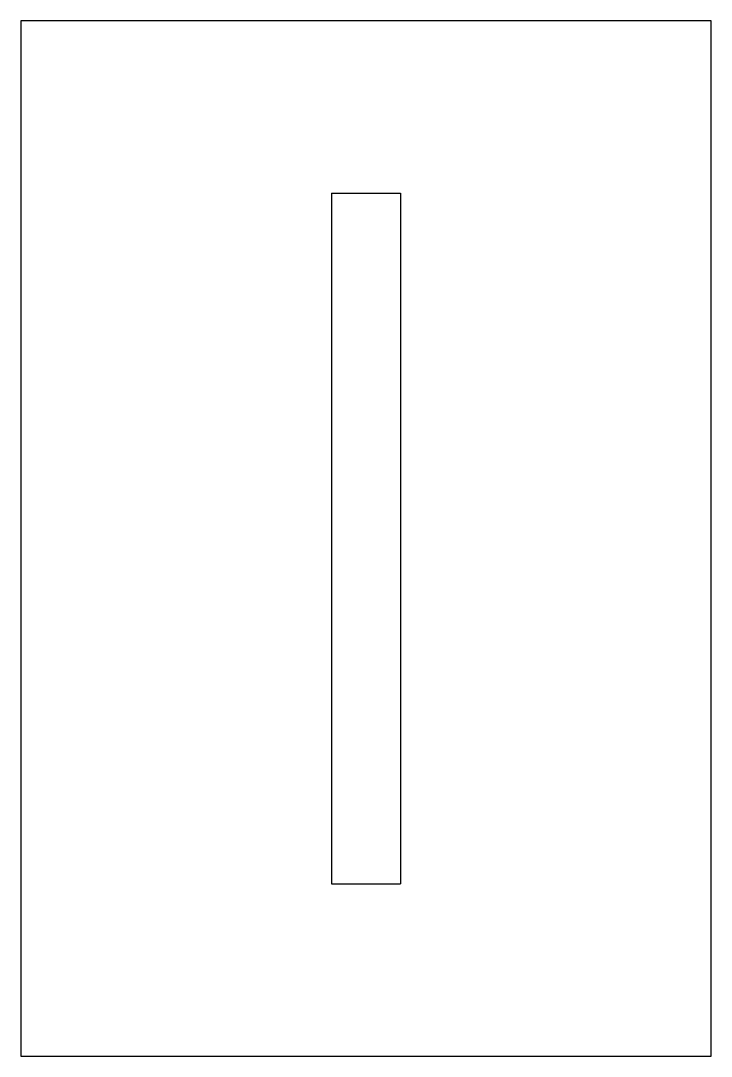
# Model space of a CAD drawing. Header units: millimetres. Extents: x -633 to 368, y 313 to 613.
# Drawn here: x -632.9 to -432.9, y 312.8 to 612.8 of the extents above; entities outside this region: 2.
import ezdxf

# ---------------------------------------------------------------- set-up
doc = ezdxf.new("R2010")
doc.units = ezdxf.units.MM
doc.layers.get('0').update_dxf_attribs({"true_color": 0xc2ced6})

msp = doc.modelspace()

# ---------------------------------------------------------------- linework, layer by layer
for p, q in [((-632.94, 612.81), (-632.94, 562.81)), ((-542.94, 562.81), (-542.94, 362.81)), ((-542.94, 562.81), (-522.94, 562.81)), ((-522.94, 562.81), (-522.94, 362.81)), ((-542.94, 362.81), (-522.94, 362.81))]:
    msp.add_line(p, q)
for points in [[(-632.94, 312.81), (-432.94, 312.81), (-432.94, 612.81), (-632.94, 612.81)], [(78.44, 312.81), (278.44, 312.81), (278.44, 612.81), (78.44, 612.81)]]:
    msp.add_lwpolyline(points, close=True)
msp.add_arc((278.44, 462.81), 90, 270, 90)

doc.saveas('drawing.dxf')
